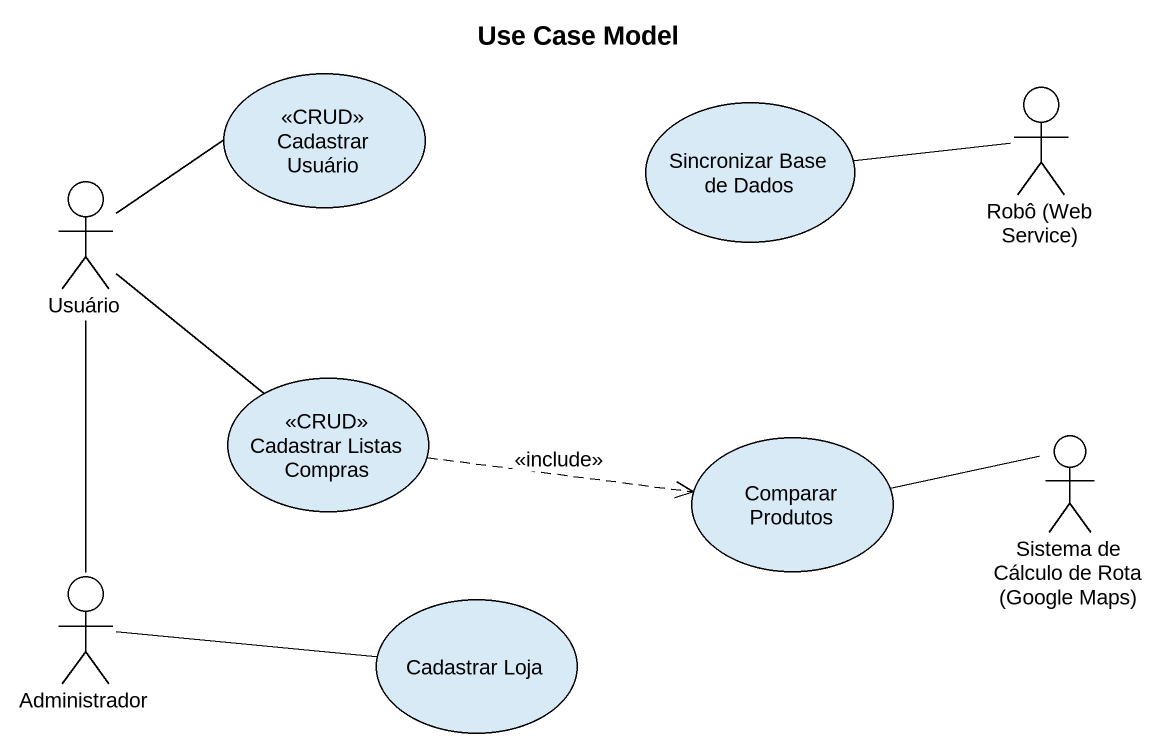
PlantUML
@startuml
title Use Case Model
usecase "Cadastrar Usuário" as Cadastrar_Usuário <<CRUD>>
actor "Robô (Web Service)" as Robô_Web_Service
usecase "Sincronizar Base de Dados" as Sincronizar_Base_de_Dados
actor Usuário
usecase "Cadastrar Listas Compras" as Cadastrar_Listas_Compras <<CRUD>>
usecase "Comparar Produtos" as Comparar_Produtos
actor "Sistema de Cálculo de Rota (Google Maps)" as Sistema_de_Cálculo_de_Rota
actor Administrador
usecase "Cadastrar Loja" as Cadastrar_Loja
Robô_Web_Service -left- Sincronizar_Base_de_Dados
Usuário -right- Cadastrar_Usuário
Usuário -- Cadastrar_Listas_Compras
Cadastrar_Listas_Compras .right.> Comparar_Produtos : <<include>>
Comparar_Produtos -right- Sistema_de_Cálculo_de_Rota
Administrador -up- Usuário
Administrador -right- Cadastrar_Loja
@enduml
